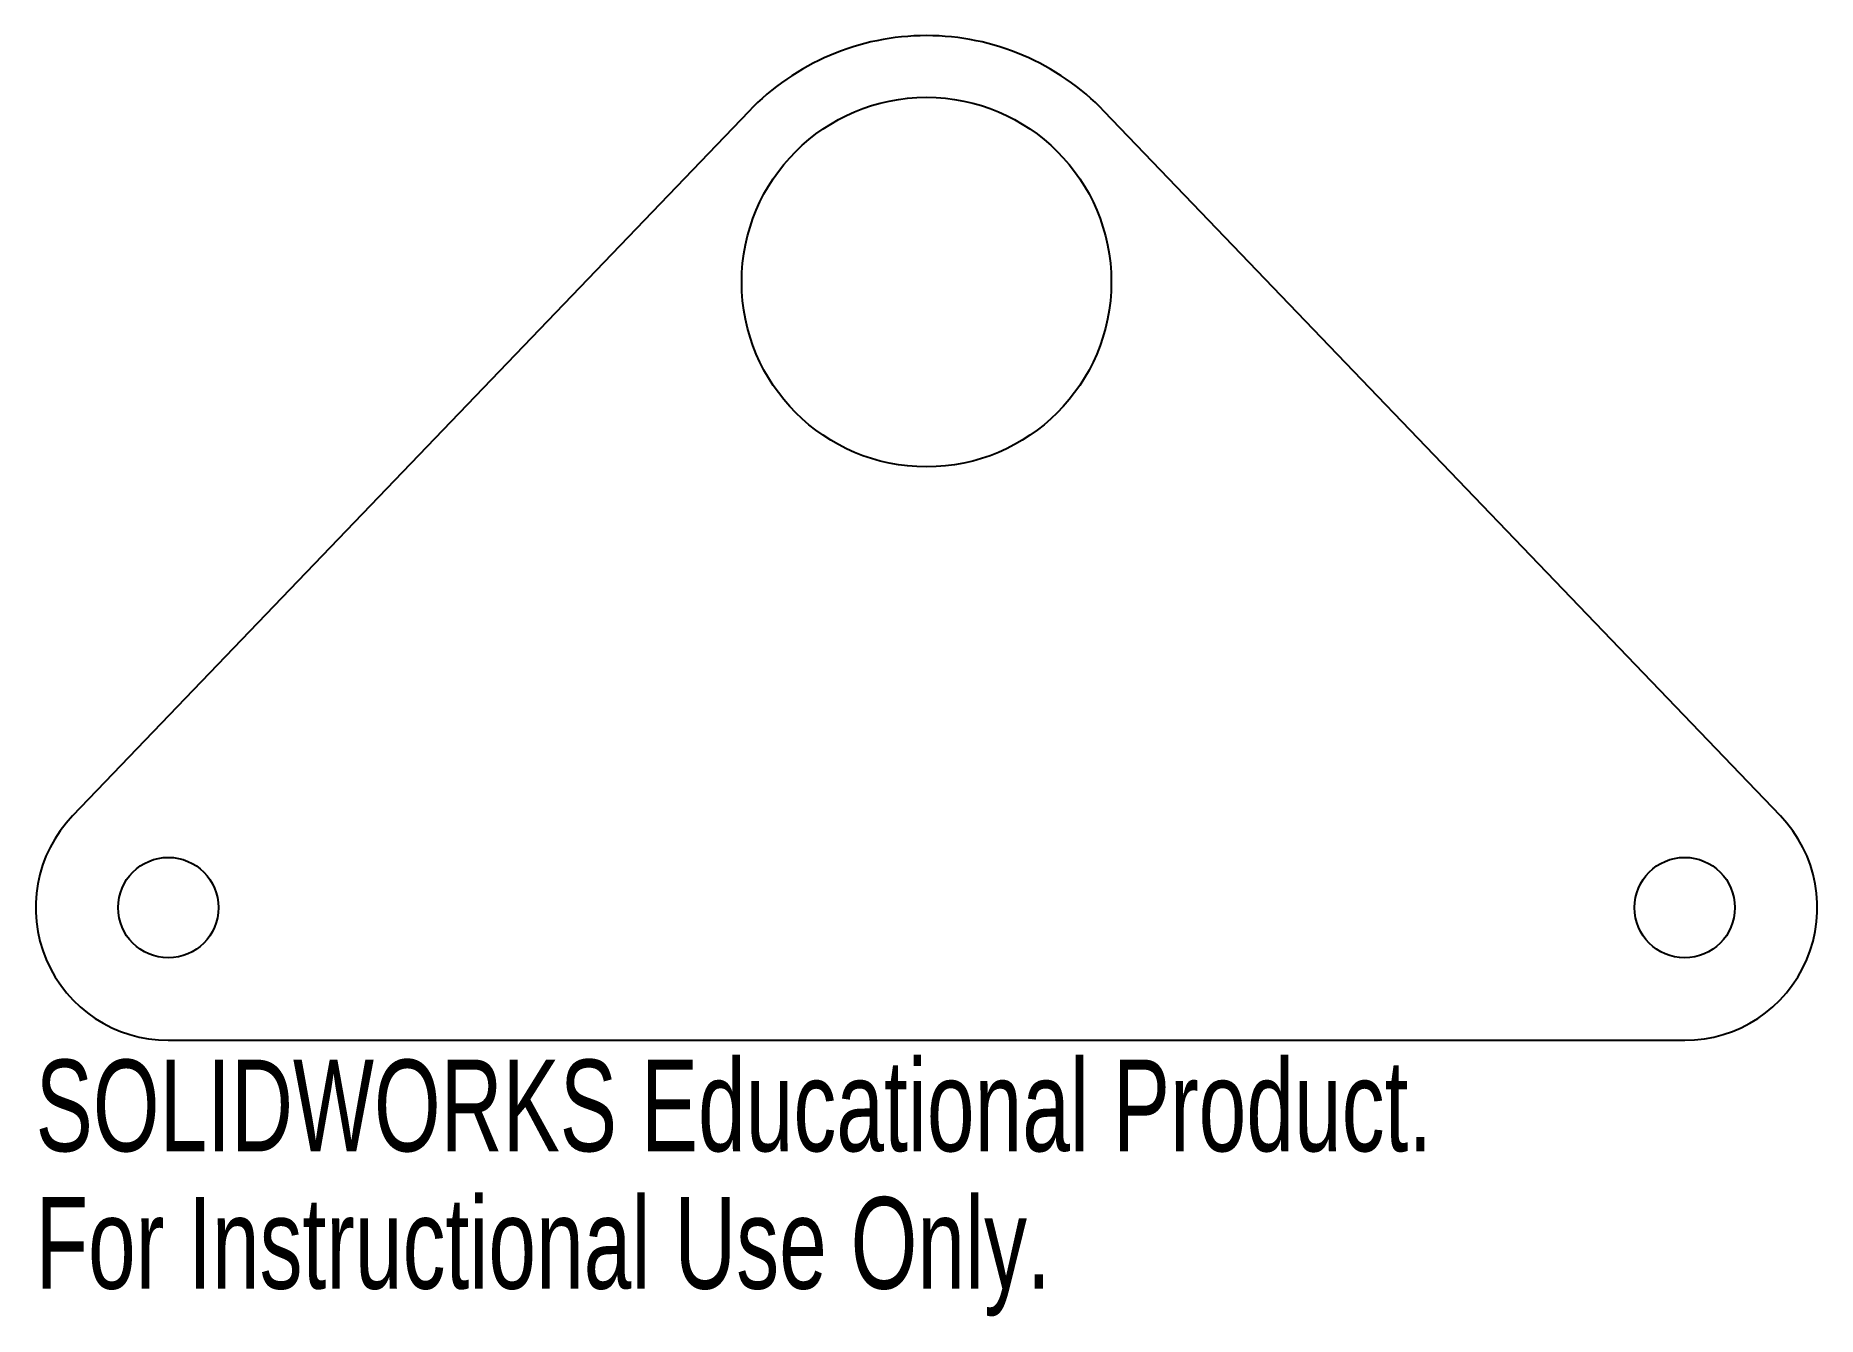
# Model space of a CAD drawing. Header units: millimetres. Extents: x -47 to 47, y -54.6 to 13.
import ezdxf

# ---------------------------------------------------------------- set-up
doc = ezdxf.new("R2010")
doc.units = ezdxf.units.MM
doc.styles.add('SLDTEXTSTYLE0', font='TXT', dxfattribs={"width": 0.7})

msp = doc.modelspace()

# ---------------------------------------------------------------- linework, layer by layer
at = {"color": 7, "linetype": 'Continuous', "lineweight": 25}
for p, q in [((-9.378, 9.003), (-45.05, -28.152)), ((45.05, -28.152), (9.378, 9.003)), ((-40, -40), (40, -40))]:
    msp.add_line(p, q, dxfattribs=at)
for centre, radius in [((0, 0), 9.75), ((-40, -33), 2.65), ((40, -33), 2.65)]:
    msp.add_circle(centre, radius, dxfattribs=at)
for centre, radius, start, end in [((0, 0), 13, 43.83302, 136.16698), ((-40, -33), 7, 136.16698, 270), ((40, -33), 7, 270, 43.83302)]:
    msp.add_arc(centre, radius, start, end, dxfattribs=at)

# ---------------------------------------------------------------- texts
at = {"color": 254, "linetype": 'Continuous', "char_height": 4.83362, "attachment_point": 1, "style": 'SLDTEXTSTYLE0'}
for s, insert in [('SOLIDWORKS Educational Product.', (-47, -41.02)), ('For Instructional Use Only.', (-47, -48.27))]:
    msp.add_mtext(s, dxfattribs=dict(at, insert=insert))

doc.saveas('drawing.dxf')
